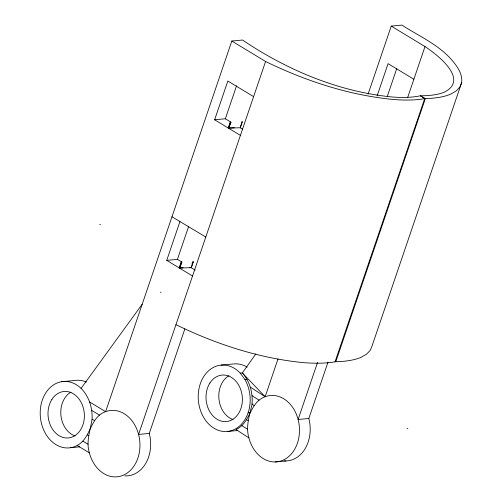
<?xml version="1.0" encoding="UTF-8"?>
<svg xmlns="http://www.w3.org/2000/svg" width="502" height="502" viewBox="0 0 502 502"><rect width="100%" height="100%" fill="white"/><g stroke="black" fill="none" stroke-linecap="round" stroke-linejoin="round"><path stroke-width="0.75" d="M142.173 304.268L81.086 388.366A33.327 25.922 84.6 0 0 40.292 410.259A33.327 25.922 84.6 0 0 77.189 445.475C91.27 438.077 89.682 417.118 105.615 411.665L231.817 41.038L265.577 61.489L175.951 324.675C215.973 344.134 259.063 358.321 303.503 362.639A121.729 38.19 18.8 0 0 335.041 361.804L335.782 361.735A121.729 38.252 18.8 0 0 361.296 357.223L366.648 354.117L370.275 350.277L372.12 345.759L461.664 82.604C462.794 73.493 456.726 65.687 451.11 59.211C437.587 44.107 418.655 35.943 401.939 25.1L391.24 26.104L368.06 94.219M240.238 373.118L244.982 379.6A33.327 25.922 84.6 0 1 229.558 431.143A33.327 25.922 84.6 0 1 198.88 389.245A33.327 25.922 84.6 0 1 240.238 373.118L242.322 372.923C249.896 381.438 253.033 393.097 252.017 404.342C249.525 415.355 245.534 426.549 248.892 437.888A33.327 25.922 84.6 0 0 281.867 460.66A33.327 25.922 84.6 0 0 298.119 419.49L317.559 362.381M175.951 324.675L138.583 434.437A33.327 25.922 84.6 0 1 122.331 475.607A33.327 25.922 84.6 0 1 89.362 452.835C85.861 441.446 90.341 430.327 92.086 419.139C92.613 407.938 89.067 396.436 81.086 388.366M192.504 275.987L179.703 268.231L181.743 262.245L181.329 261.981L179.289 267.968L191.187 267.698L193.301 261.755L192.862 261.479M241.82 121.534L242.259 121.804L240.176 127.765L228.316 128.066L230.355 122.08L230.769 122.337L228.73 128.324L240.408 135.396M191.952 264.14L192.63 262.144M193.301 261.755L191.268 267.748L195.247 270.158M242.259 121.804L240.22 127.79L242.78 129.347M377.084 95.957L388.084 63.641L413.874 79.266L407.643 97.57M387.318 96.309L396.787 68.492M413.874 79.266L424.999 46.554L391.24 26.104M335.782 361.735L425.326 98.587L420.325 95.769A101.266 31.783 18.8 0 1 392.144 96.986C338.342 91.684 287.113 70.06 242.516 40.034L231.817 41.038M183.136 267.804L179.289 267.968L166.733 260.362L179.936 221.602M228.316 128.066L214.63 119.777L227.833 81.023L253.604 96.629M166.733 260.362L177.432 259.358L188.689 226.302M214.63 119.777L225.335 118.773L236.593 85.716M124.872 475.877A33.327 25.922 84.6 0 0 149.282 433.433L184.88 328.86M248.892 437.888L235.978 429.524C250.73 423.13 249.538 402.121 265.15 396.718L278.008 358.943M284.408 460.93A33.327 25.922 84.6 0 0 308.818 418.486L328.007 362.118M335.041 361.804L424.711 98.643L425.326 98.587M228.278 128.041L230.355 122.08M228.692 128.299L230.769 122.337M179.214 267.917L181.329 261.981M179.628 268.181L181.743 262.245M461.664 82.604L459.819 87.122L456.192 90.962L450.84 94.069A121.729 38.252 18.8 0 1 425.326 98.587M205.789 237.007L171.941 216.764M255.92 353.778L242.322 372.923L265.15 396.718A33.327 25.922 84.6 0 1 298.119 419.49L308.818 418.486M99.754 224.576L100.525 224.507M160.295 292.289L161.067 292.214M221.075 365.123L233.863 363.925A33.327 25.922 84.6 0 1 247.179 367.15M61.658 381.702L74.447 380.503A33.327 25.922 84.6 0 1 86.426 382.11M244.982 379.6L247.072 379.405M248.107 412.782L250.191 412.588M149.282 433.433L138.583 434.437A33.327 25.922 84.6 0 0 105.615 411.665L89.739 402.058M227.324 431.482L237.854 430.496M70.719 447.696L79.743 446.849M407.003 428.444L407.844 428.369M275.209 461.953L285.908 460.949M229.847 127.997L234.428 127.778M189.285 267.535L191.187 267.698M265.577 61.489C305.611 80.96 348.721 95.154 393.173 99.471A121.729 38.19 18.8 0 0 424.717 98.643L420.325 95.769A101.266 31.827 18.8 0 0 444.471 92.086C469.508 79.341 437.211 54.68 424.999 46.554M87.492 435.027L88.477 435.617M92.086 419.139L94.426 420.55M91.784 410.454L99.528 415.135M82.912 441.151L88.032 444.251M225.335 118.773L231.227 122.344M177.432 259.358L182.094 262.176M77.189 445.475L89.362 452.835M250.398 387.167L265.15 396.718M252.086 395.67L259.063 400.188M246.739 419.848L248.013 420.67M241.889 425.621L247.568 429.298M252.023 403.828L253.962 405.597M233.085 419.59A23.33 18.141 84.6 0 1 218.922 398.808A23.33 18.141 84.6 0 1 228.956 375.741M75.08 435.987A23.33 18.141 84.6 0 1 60.911 415.204A23.33 18.141 84.6 0 1 70.951 392.137M209.88 383.082A23.33 18.141 84.6 0 0 221.633 421.178A23.33 18.141 84.6 0 0 241.079 390.644A23.33 18.141 84.6 0 0 209.88 383.082M51.869 399.479A23.33 18.141 84.6 0 0 63.628 437.575A23.33 18.141 84.6 0 0 83.068 407.04A23.33 18.141 84.6 0 0 51.869 399.479"/></g></svg>
